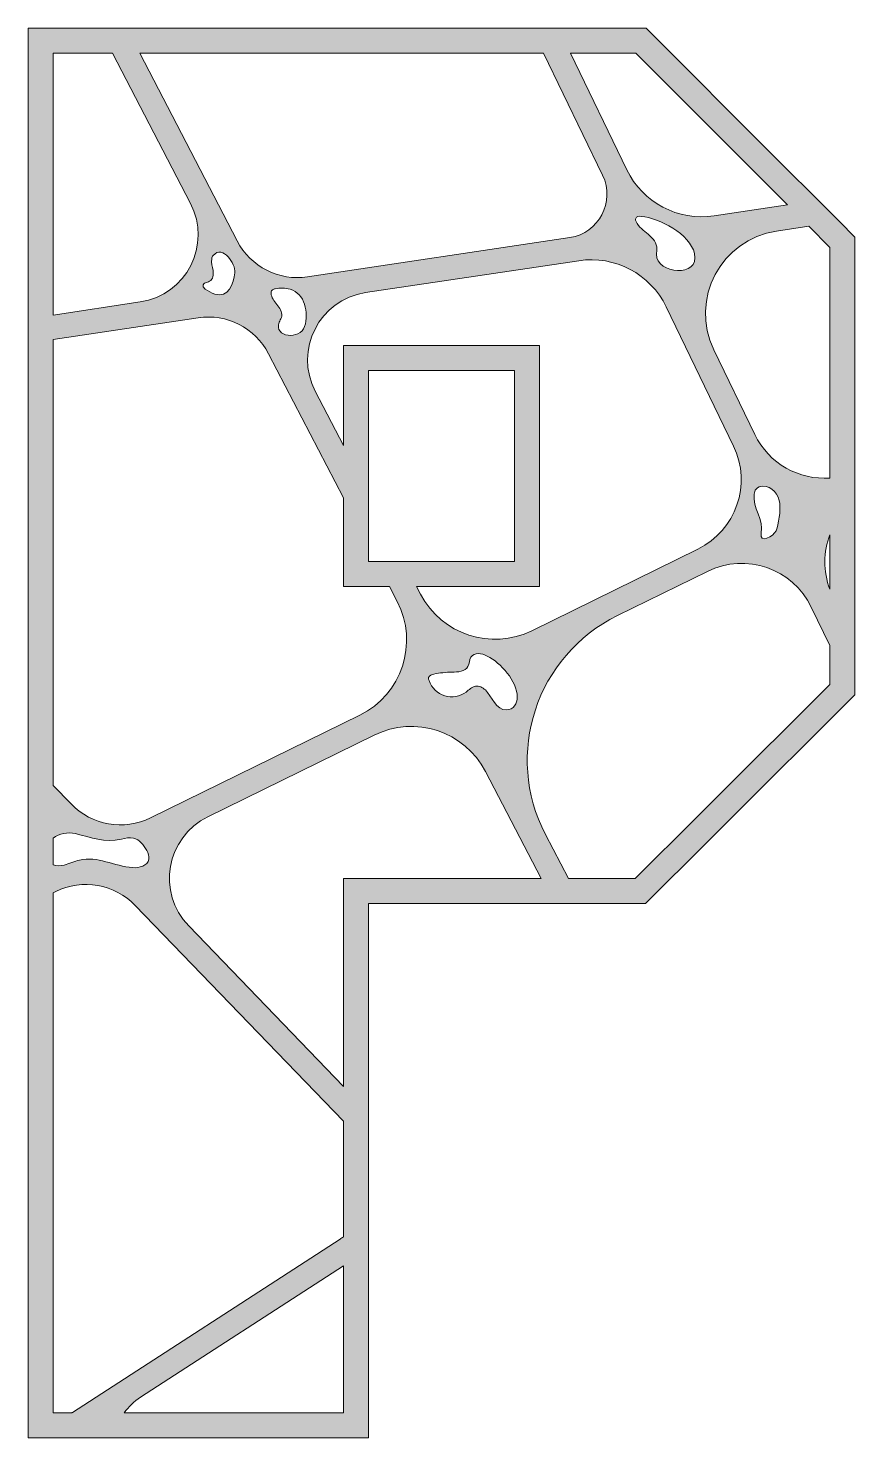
# Model space of a CAD drawing. Extents: x -1650 to 2650, y -4022 to 3022.
# Drawn here: x 1650 to 1910.2, y -721.8 to -278.2 of the extents above; entities that cross this region are included whole.
import ezdxf

# ---------------------------------------------------------------- set-up
doc = ezdxf.new("R2010")
doc.units = 0
doc.header["$MEASUREMENT"] = 0
doc.layers.add('Layer 1', color=7, linetype='Continuous')

msp = doc.modelspace()

# ---------------------------------------------------------------- hatches: boundary and pattern name
at = {"layer": 'Layer 1', "true_color": 0xffffff}
h = msp.add_hatch(color=7, dxfattribs=at)
h.dxf.hatch_style = 2
h.paths.add_polyline_path([(1905.31, -339.11), (1905.31, -339.11), (1900.48, -334.27), (1885.31, -319.1), (1844.45, -278.24), (1816.89, -278.24), (1808.43, -278.24), (1681.03, -278.24), (1672.45, -278.24), (1650, -278.24), (1650, -369.67), (1650, -377.37), (1650, -508.34), (1650, -520.32), (1650, -541.36), (1650, -554.11), (1650, -716.23), (1650, -721.53), (1650, -721.76), (1650.76, -721.76), (1677.23, -721.76), (1757.08, -721.76), (1757.08, -662.53), (1757.08, -647.9), (1757.08, -633.25), (1757.08, -619.36), (1757.08, -553.69), (1815.51, -553.69), (1824.09, -553.69), (1844.32, -553.69), (1863.6, -534.45), (1869.39, -528.68), (1909.92, -488.22), (1910.17, -487.98), (1910.17, -471.24), (1910.17, -426.95), (1910.17, -417.88), (1910.17, -343.96)])
edge = h.paths.add_edge_path()
edge.add_spline(control_points=[(1841.2, -286.1), (1841.2, -286.1), (1873.83, -318.74), (1873.83, -318.74), (1873.83, -318.74), (1881.7, -326.6), (1881.7, -326.6), (1881.7, -326.6), (1888.95, -333.86), (1888.95, -333.86), (1888.95, -333.86), (1865.93, -337.31), (1865.93, -337.31), (1854.56, -339.01), (1843.41, -333.12), (1838.41, -322.78), (1838.41, -322.78), (1820.68, -286.1), (1820.68, -286.1), (1820.68, -286.1), (1841.2, -286.1), (1841.2, -286.1)], knot_values=[0, 0, 0, 0, 1, 1, 1, 2, 2, 2, 3, 3, 3, 4, 4, 4, 5, 5, 5, 6, 6, 6, 7, 7, 7, 7], degree=3, periodic=1)
edge = h.paths.add_edge_path()
edge.add_spline(control_points=[(1773.51, -456.3), (1773.51, -456.3), (1772.24, -453.86), (1772.24, -453.86), (1772.24, -453.86), (1810.94, -453.86), (1810.94, -453.86), (1810.94, -453.86), (1810.94, -378.08), (1810.94, -378.08), (1810.94, -378.08), (1749.22, -378.08), (1749.22, -378.08), (1749.22, -378.08), (1749.22, -409.54), (1749.22, -409.54), (1749.22, -409.54), (1740.36, -392.48), (1740.36, -392.48), (1733.59, -379.45), (1741.66, -363.63), (1756.18, -361.45), (1756.18, -361.45), (1823.3, -351.39), (1823.3, -351.39), (1834.67, -349.69), (1845.81, -355.57), (1850.81, -365.92), (1850.81, -365.92), (1871.98, -409.71), (1871.98, -409.71), (1877.8, -421.77), (1872.8, -436.25), (1860.79, -442.15), (1860.79, -442.15), (1808.51, -467.82), (1808.51, -467.82), (1795.66, -474.13), (1780.11, -469.01), (1773.51, -456.3)], knot_values=[0, 0, 0, 0, 1, 1, 1, 2, 2, 2, 3, 3, 3, 4, 4, 4, 5, 5, 5, 6, 6, 6, 7, 7, 7, 8, 8, 8, 9, 9, 9, 10, 10, 10, 11, 11, 11, 12, 12, 12, 13, 13, 13, 13], degree=3, periodic=1)
edge = h.paths.add_edge_path()
edge.add_spline(control_points=[(1803.93, -488.74), (1803.96, -490.72), (1802.78, -492.72), (1800.53, -492.76), (1797.32, -492.83), (1795.82, -488.39), (1793.88, -486.46), (1793.05, -485.65), (1791.89, -485.06), (1790.75, -485.27), (1789.6, -485.48), (1788.77, -486.42), (1787.83, -487.12), (1785.93, -488.53), (1783.35, -488.97), (1781.09, -488.28), (1778.83, -487.58), (1776.95, -485.76), (1776.16, -483.53), (1776.05, -483.21), (1775.96, -482.87), (1776.04, -482.55), (1776.21, -481.86), (1777.03, -481.59), (1777.72, -481.46), (1779.57, -481.09), (1781.45, -480.89), (1783.33, -480.85), (1785.22, -480.81), (1787.51, -480.73), (1788.41, -479.07), (1788.89, -478.16), (1788.79, -477), (1789.35, -476.14), (1790.38, -474.55), (1792.81, -474.91), (1794.5, -475.78), (1798.75, -477.93), (1803.85, -483.63), (1803.93, -488.74)], knot_values=[0, 0, 0, 0, 1, 1, 1, 2, 2, 2, 3, 3, 3, 4, 4, 4, 5, 5, 5, 6, 6, 6, 7, 7, 7, 8, 8, 8, 9, 9, 9, 10, 10, 10, 11, 11, 11, 12, 12, 12, 13, 13, 13, 13], degree=3, periodic=1)
h.paths.add_polyline_path([(1757.08, -441.17), (1757.08, -424.66), (1757.08, -385.93), (1803.08, -385.93), (1803.08, -446), (1768.16, -446), (1759.58, -446), (1757.08, -446)])
edge = h.paths.add_edge_path()
edge.add_spline(control_points=[(1845.15, -343.1), (1843.73, -341.9), (1842.09, -340.8), (1841.34, -339.1), (1841.2, -338.79), (1841.09, -338.42), (1841.2, -338.1), (1841.42, -337.47), (1842.28, -337.38), (1842.96, -337.44), (1848.64, -337.98), (1858.3, -342.98), (1859.71, -349.17), (1861.47, -356.88), (1847.74, -355.68), (1847.73, -349.34), (1847.73, -348.8), (1847.87, -348.27), (1847.9, -347.73), (1847.96, -345.87), (1846.58, -344.29), (1845.15, -343.1)], knot_values=[0, 0, 0, 0, 1, 1, 1, 2, 2, 2, 3, 3, 3, 4, 4, 4, 5, 5, 5, 6, 6, 6, 7, 7, 7, 7], degree=3, periodic=1)
edge = h.paths.add_edge_path()
edge.add_spline(control_points=[(1812.23, -286.1), (1812.23, -286.1), (1830.79, -324.51), (1830.79, -324.51), (1834.84, -332.87), (1829.61, -342.75), (1820.44, -344.13), (1820.44, -344.13), (1737.96, -356.49), (1737.96, -356.49), (1728.92, -357.84), (1720.01, -353.3), (1715.79, -345.19), (1715.79, -345.19), (1685.1, -286.1), (1685.1, -286.1), (1685.1, -286.1), (1812.23, -286.1), (1812.23, -286.1)], knot_values=[0, 0, 0, 0, 1, 1, 1, 2, 2, 2, 3, 3, 3, 4, 4, 4, 5, 5, 5, 6, 6, 6, 6], degree=3, periodic=1)
edge = h.paths.add_edge_path()
edge.add_spline(control_points=[(1728.59, -365.55), (1727.77, -364.47), (1726.78, -363.42), (1726.5, -362.09), (1726.39, -361.54), (1726.44, -360.88), (1726.88, -360.53), (1727.13, -360.34), (1727.45, -360.27), (1727.76, -360.23), (1729.31, -359.97), (1730.93, -359.94), (1732.45, -360.37), (1737.07, -361.65), (1738.39, -367.85), (1737.01, -372.05), (1735.59, -376.4), (1727.16, -375.62), (1729.01, -370.75), (1729.19, -370.26), (1729.52, -369.83), (1729.68, -369.32), (1730.1, -368.03), (1729.41, -366.64), (1728.59, -365.55)], knot_values=[0, 0, 0, 0, 1, 1, 1, 2, 2, 2, 3, 3, 3, 4, 4, 4, 5, 5, 5, 6, 6, 6, 7, 7, 7, 8, 8, 8, 8], degree=3, periodic=1)
edge = h.paths.add_edge_path()
edge.add_spline(control_points=[(1708.2, -354.52), (1708, -353.27), (1707.53, -352.02), (1707.76, -350.78), (1707.83, -350.39), (1707.97, -350), (1708.24, -349.71), (1711.28, -346.37), (1715.33, -352.36), (1715.07, -355.17), (1714.74, -358.67), (1712.91, -363.21), (1708.75, -361.9), (1707.67, -361.55), (1706.64, -361.02), (1705.73, -360.34), (1705.38, -360.07), (1705.03, -359.72), (1705.03, -359.29), (1705.03, -358.85), (1705.43, -358.5), (1705.83, -358.33), (1706.23, -358.16), (1706.68, -358.09), (1707.06, -357.88), (1708.17, -357.28), (1708.4, -355.77), (1708.2, -354.52)], knot_values=[0, 0, 0, 0, 1, 1, 1, 2, 2, 2, 3, 3, 3, 4, 4, 4, 5, 5, 5, 6, 6, 6, 7, 7, 7, 8, 8, 8, 9, 9, 9, 9], degree=3, periodic=1)
edge = h.paths.add_edge_path()
edge.add_spline(control_points=[(1657.86, -286.1), (1657.86, -286.1), (1676.53, -286.1), (1676.53, -286.1), (1676.53, -286.1), (1701.07, -333.36), (1701.07, -333.36), (1707.84, -346.38), (1699.77, -362.21), (1685.25, -364.39), (1685.25, -364.39), (1657.86, -368.5), (1657.86, -368.5), (1657.86, -368.5), (1657.86, -286.1), (1657.86, -286.1)], knot_values=[0, 0, 0, 0, 1, 1, 1, 2, 2, 2, 3, 3, 3, 4, 4, 4, 5, 5, 5, 5], degree=3, periodic=1)
edge = h.paths.add_edge_path()
edge.add_spline(control_points=[(1657.86, -376.19), (1657.86, -376.19), (1703.47, -369.35), (1703.47, -369.35), (1712.51, -368), (1721.42, -372.54), (1725.64, -380.65), (1725.64, -380.65), (1749.22, -426.05), (1749.22, -426.05), (1749.22, -426.05), (1749.22, -453.86), (1749.22, -453.86), (1749.22, -453.86), (1763.67, -453.86), (1763.67, -453.86), (1763.67, -453.86), (1766.13, -458.6), (1766.13, -458.6), (1772.94, -471.72), (1767.63, -487.89), (1754.35, -494.41), (1754.35, -494.41), (1688.54, -526.71), (1688.54, -526.71), (1680.12, -530.84), (1669.99, -529.07), (1663.48, -522.31), (1663.48, -522.31), (1657.86, -516.48), (1657.86, -516.48), (1657.86, -516.48), (1657.86, -376.19), (1657.86, -376.19)], knot_values=[0, 0, 0, 0, 1, 1, 1, 2, 2, 2, 3, 3, 3, 4, 4, 4, 5, 5, 5, 6, 6, 6, 7, 7, 7, 8, 8, 8, 9, 9, 9, 10, 10, 10, 11, 11, 11, 11], degree=3, periodic=1)
edge = h.paths.add_edge_path()
edge.add_spline(control_points=[(1657.86, -533.09), (1659.77, -531.58), (1662.46, -531.12), (1664.83, -531.67), (1669.96, -532.86), (1673.88, -534.54), (1679.34, -533.41), (1680.59, -533.15), (1681.87, -532.79), (1683.12, -533.04), (1685.07, -533.45), (1686.41, -535.23), (1687.3, -537), (1687.73, -537.84), (1688.11, -538.78), (1687.95, -539.71), (1687.59, -541.79), (1684.95, -542.51), (1682.85, -542.36), (1677.2, -541.98), (1671.68, -538.62), (1666.18, -539.96), (1664.51, -540.37), (1662.96, -541.18), (1661.29, -541.58), (1660.17, -541.84), (1658.92, -541.87), (1657.86, -541.48), (1657.86, -541.48), (1657.86, -533.09), (1657.86, -533.09)], knot_values=[0, 0, 0, 0, 1, 1, 1, 2, 2, 2, 3, 3, 3, 4, 4, 4, 5, 5, 5, 6, 6, 6, 7, 7, 7, 8, 8, 8, 9, 9, 9, 10, 10, 10, 10], degree=3, periodic=1)
edge = h.paths.add_edge_path()
edge.add_spline(control_points=[(1657.86, -713.9), (1657.86, -713.9), (1657.86, -550.26), (1657.86, -550.26), (1657.86, -550.26), (1658.65, -549.87), (1658.65, -549.87), (1667.07, -545.73), (1677.2, -547.51), (1683.71, -554.26), (1683.71, -554.26), (1749.22, -622.18), (1749.22, -622.18), (1749.22, -622.18), (1749.22, -658.5), (1749.22, -658.5), (1748.88, -658.75), (1748.54, -658.99), (1748.18, -659.22), (1748.18, -659.22), (1663.96, -713.76), (1663.96, -713.76), (1663.88, -713.81), (1663.81, -713.85), (1663.73, -713.9), (1663.73, -713.9), (1657.86, -713.9), (1657.86, -713.9)], knot_values=[0, 0, 0, 0, 1, 1, 1, 2, 2, 2, 3, 3, 3, 4, 4, 4, 5, 5, 5, 6, 6, 6, 7, 7, 7, 8, 8, 8, 9, 9, 9, 9], degree=3, periodic=1)
edge = h.paths.add_edge_path()
edge.add_spline(control_points=[(1749.22, -713.9), (1749.22, -713.9), (1680.26, -713.9), (1680.26, -713.9), (1681.56, -712.01), (1683.27, -710.32), (1685.38, -708.95), (1685.38, -708.95), (1749.22, -667.61), (1749.22, -667.61), (1749.22, -667.61), (1749.22, -713.9), (1749.22, -713.9)], knot_values=[0, 0, 0, 0, 1, 1, 1, 2, 2, 2, 3, 3, 3, 4, 4, 4, 4], degree=3, periodic=1)
edge = h.paths.add_edge_path()
edge.add_spline(control_points=[(1749.22, -545.83), (1749.22, -545.83), (1749.22, -611.22), (1749.22, -611.22), (1749.22, -611.22), (1700.53, -560.72), (1700.53, -560.72), (1690.36, -550.19), (1693.41, -532.8), (1706.55, -526.35), (1706.55, -526.35), (1758.93, -500.64), (1758.93, -500.64), (1771.79, -494.32), (1787.33, -499.43), (1793.94, -512.15), (1793.94, -512.15), (1811.43, -545.83), (1811.43, -545.83), (1811.43, -545.83), (1749.22, -545.83), (1749.22, -545.83)], knot_values=[0, 0, 0, 0, 1, 1, 1, 2, 2, 2, 3, 3, 3, 4, 4, 4, 5, 5, 5, 6, 6, 6, 7, 7, 7, 7], degree=3, periodic=1)
edge = h.paths.add_edge_path()
edge.add_spline(control_points=[(1902.31, -484.72), (1902.31, -484.72), (1866.03, -520.93), (1866.03, -520.93), (1866.03, -520.93), (1860.24, -526.7), (1860.24, -526.7), (1860.24, -526.7), (1841.07, -545.83), (1841.07, -545.83), (1841.07, -545.83), (1820.01, -545.83), (1820.01, -545.83), (1820.01, -545.83), (1812.8, -531.95), (1812.8, -531.95), (1799.68, -506.7), (1809.91, -475.61), (1835.45, -463.07), (1835.45, -463.07), (1863.83, -449.14), (1863.83, -449.14), (1875.95, -443.19), (1890.6, -448.24), (1896.47, -460.4), (1896.47, -460.4), (1902.31, -472.47), (1902.31, -472.47), (1902.31, -472.47), (1902.31, -484.72), (1902.31, -484.72)], knot_values=[0, 0, 0, 0, 1, 1, 1, 2, 2, 2, 3, 3, 3, 4, 4, 4, 5, 5, 5, 6, 6, 6, 7, 7, 7, 8, 8, 8, 9, 9, 9, 10, 10, 10, 10], degree=3, periodic=1)
edge = h.paths.add_edge_path()
edge.add_spline(control_points=[(1878.47, -424.88), (1878.54, -424.31), (1878.71, -423.73), (1879.07, -423.28), (1879.58, -422.65), (1880.42, -422.36), (1881.24, -422.35), (1884.04, -422.27), (1886.28, -425.05), (1886.57, -427.84), (1886.79, -429.98), (1886.24, -434.29), (1885.39, -436.36), (1884.62, -438.23), (1880.03, -440.53), (1880.72, -437.09), (1881.54, -432.98), (1877.95, -429.04), (1878.47, -424.88)], knot_values=[0, 0, 0, 0, 1, 1, 1, 2, 2, 2, 3, 3, 3, 4, 4, 4, 5, 5, 5, 6, 6, 6, 6], degree=3, periodic=1)
edge = h.paths.add_edge_path()
edge.add_spline(control_points=[(1902.31, -454.75), (1900.17, -449.07), (1900.29, -442.99), (1902.31, -437.62), (1902.31, -437.62), (1902.31, -454.75), (1902.31, -454.75)], knot_values=[0, 0, 0, 0, 1, 1, 1, 2, 2, 2, 2], degree=3, periodic=1)
edge = h.paths.add_edge_path()
edge.add_spline(control_points=[(1878.68, -406.08), (1878.68, -406.08), (1865.79, -379.43), (1865.79, -379.43), (1858.1, -363.51), (1868.04, -344.69), (1885.53, -342.07), (1885.53, -342.07), (1895.65, -340.55), (1895.65, -340.55), (1895.65, -340.55), (1902.31, -347.22), (1902.31, -347.22), (1902.31, -347.22), (1902.31, -419.78), (1902.31, -419.78), (1892.67, -420.46), (1883.14, -415.32), (1878.68, -406.08)], knot_values=[0, 0, 0, 0, 1, 1, 1, 2, 2, 2, 3, 3, 3, 4, 4, 4, 5, 5, 5, 6, 6, 6, 6], degree=3, periodic=1)

# ---------------------------------------------------------------- linework, layer by layer
at = {"layer": 'Layer 1', "lineweight": 0}
for points in [[(1905.31, -339.11), (1905.31, -339.11), (1900.48, -334.27), (1885.31, -319.1), (1844.45, -278.24), (1816.89, -278.24), (1808.43, -278.24), (1681.03, -278.24), (1672.45, -278.24), (1650, -278.24), (1650, -369.67), (1650, -377.37), (1650, -508.34), (1650, -520.32), (1650, -541.36), (1650, -554.11), (1650, -716.23), (1650, -721.53), (1650, -721.76), (1650.76, -721.76), (1677.23, -721.76), (1757.08, -721.76), (1757.08, -662.53), (1757.08, -647.9), (1757.08, -633.25), (1757.08, -619.36), (1757.08, -553.69), (1815.51, -553.69), (1824.09, -553.69), (1844.32, -553.69), (1863.6, -534.45), (1869.39, -528.68), (1909.92, -488.22), (1910.17, -487.98), (1910.17, -471.24), (1910.17, -426.95), (1910.17, -417.88), (1910.17, -343.96), (1905.31, -339.11)], [(1757.08, -441.17), (1757.08, -424.66), (1757.08, -385.93), (1803.08, -385.93), (1803.08, -446), (1768.16, -446), (1759.58, -446), (1757.08, -446), (1757.08, -441.17)]]:
    msp.add_lwpolyline(points, dxfattribs=at)
for points, knots in [([(1657.86, -286.1), (1657.86, -286.1), (1676.53, -286.1), (1676.53, -286.1), (1676.53, -286.1), (1701.07, -333.36), (1701.07, -333.36), (1707.84, -346.38), (1699.77, -362.21), (1685.25, -364.39), (1685.25, -364.39), (1657.86, -368.5), (1657.86, -368.5), (1657.86, -368.5), (1657.86, -286.1), (1657.86, -286.1)], [0, 0, 0, 0, 1, 1, 1, 2, 2, 2, 3, 3, 3, 4, 4, 4, 5, 5, 5, 5]), ([(1812.23, -286.1), (1812.23, -286.1), (1830.79, -324.51), (1830.79, -324.51), (1834.84, -332.87), (1829.61, -342.75), (1820.44, -344.13), (1820.44, -344.13), (1737.96, -356.49), (1737.96, -356.49), (1728.92, -357.84), (1720.01, -353.3), (1715.79, -345.19), (1715.79, -345.19), (1685.1, -286.1), (1685.1, -286.1), (1685.1, -286.1), (1812.23, -286.1), (1812.23, -286.1)], [0, 0, 0, 0, 1, 1, 1, 2, 2, 2, 3, 3, 3, 4, 4, 4, 5, 5, 5, 6, 6, 6, 6]), ([(1841.2, -286.1), (1841.2, -286.1), (1873.83, -318.74), (1873.83, -318.74), (1873.83, -318.74), (1881.7, -326.6), (1881.7, -326.6), (1881.7, -326.6), (1888.95, -333.86), (1888.95, -333.86), (1888.95, -333.86), (1865.93, -337.31), (1865.93, -337.31), (1854.56, -339.01), (1843.41, -333.12), (1838.41, -322.78), (1838.41, -322.78), (1820.68, -286.1), (1820.68, -286.1), (1820.68, -286.1), (1841.2, -286.1), (1841.2, -286.1)], [0, 0, 0, 0, 1, 1, 1, 2, 2, 2, 3, 3, 3, 4, 4, 4, 5, 5, 5, 6, 6, 6, 7, 7, 7, 7]), ([(1845.15, -343.1), (1843.73, -341.9), (1842.09, -340.8), (1841.34, -339.1), (1841.2, -338.79), (1841.09, -338.42), (1841.2, -338.1), (1841.42, -337.47), (1842.28, -337.38), (1842.96, -337.44), (1848.64, -337.98), (1858.3, -342.98), (1859.71, -349.17), (1861.47, -356.88), (1847.74, -355.68), (1847.73, -349.34), (1847.73, -348.8), (1847.87, -348.27), (1847.9, -347.73), (1847.96, -345.87), (1846.58, -344.29), (1845.15, -343.1)], [0, 0, 0, 0, 1, 1, 1, 2, 2, 2, 3, 3, 3, 4, 4, 4, 5, 5, 5, 6, 6, 6, 7, 7, 7, 7]), ([(1878.68, -406.08), (1878.68, -406.08), (1865.79, -379.43), (1865.79, -379.43), (1858.1, -363.51), (1868.04, -344.69), (1885.53, -342.07), (1885.53, -342.07), (1895.65, -340.55), (1895.65, -340.55), (1895.65, -340.55), (1902.31, -347.22), (1902.31, -347.22), (1902.31, -347.22), (1902.31, -419.78), (1902.31, -419.78), (1892.67, -420.46), (1883.14, -415.32), (1878.68, -406.08)], [0, 0, 0, 0, 1, 1, 1, 2, 2, 2, 3, 3, 3, 4, 4, 4, 5, 5, 5, 6, 6, 6, 6]), ([(1708.2, -354.52), (1708, -353.27), (1707.53, -352.02), (1707.76, -350.78), (1707.83, -350.39), (1707.97, -350), (1708.24, -349.71), (1711.28, -346.37), (1715.33, -352.36), (1715.07, -355.17), (1714.74, -358.67), (1712.91, -363.21), (1708.75, -361.9), (1707.67, -361.55), (1706.64, -361.02), (1705.73, -360.34), (1705.38, -360.07), (1705.03, -359.72), (1705.03, -359.29), (1705.03, -358.85), (1705.43, -358.5), (1705.83, -358.33), (1706.23, -358.16), (1706.68, -358.09), (1707.06, -357.88), (1708.17, -357.28), (1708.4, -355.77), (1708.2, -354.52)], [0, 0, 0, 0, 1, 1, 1, 2, 2, 2, 3, 3, 3, 4, 4, 4, 5, 5, 5, 6, 6, 6, 7, 7, 7, 8, 8, 8, 9, 9, 9, 9]), ([(1773.51, -456.3), (1773.51, -456.3), (1772.24, -453.86), (1772.24, -453.86), (1772.24, -453.86), (1810.94, -453.86), (1810.94, -453.86), (1810.94, -453.86), (1810.94, -378.08), (1810.94, -378.08), (1810.94, -378.08), (1749.22, -378.08), (1749.22, -378.08), (1749.22, -378.08), (1749.22, -409.54), (1749.22, -409.54), (1749.22, -409.54), (1740.36, -392.48), (1740.36, -392.48), (1733.59, -379.45), (1741.66, -363.63), (1756.18, -361.45), (1756.18, -361.45), (1823.3, -351.39), (1823.3, -351.39), (1834.67, -349.69), (1845.81, -355.57), (1850.81, -365.92), (1850.81, -365.92), (1871.98, -409.71), (1871.98, -409.71), (1877.8, -421.77), (1872.8, -436.25), (1860.79, -442.15), (1860.79, -442.15), (1808.51, -467.82), (1808.51, -467.82), (1795.66, -474.13), (1780.11, -469.01), (1773.51, -456.3)], [0, 0, 0, 0, 1, 1, 1, 2, 2, 2, 3, 3, 3, 4, 4, 4, 5, 5, 5, 6, 6, 6, 7, 7, 7, 8, 8, 8, 9, 9, 9, 10, 10, 10, 11, 11, 11, 12, 12, 12, 13, 13, 13, 13]), ([(1728.59, -365.55), (1727.77, -364.47), (1726.78, -363.42), (1726.5, -362.09), (1726.39, -361.54), (1726.44, -360.88), (1726.88, -360.53), (1727.13, -360.34), (1727.45, -360.27), (1727.76, -360.23), (1729.31, -359.97), (1730.93, -359.94), (1732.45, -360.37), (1737.07, -361.65), (1738.39, -367.85), (1737.01, -372.05), (1735.59, -376.4), (1727.16, -375.62), (1729.01, -370.75), (1729.19, -370.26), (1729.52, -369.83), (1729.68, -369.32), (1730.1, -368.03), (1729.41, -366.64), (1728.59, -365.55)], [0, 0, 0, 0, 1, 1, 1, 2, 2, 2, 3, 3, 3, 4, 4, 4, 5, 5, 5, 6, 6, 6, 7, 7, 7, 8, 8, 8, 8]), ([(1657.86, -376.19), (1657.86, -376.19), (1703.47, -369.35), (1703.47, -369.35), (1712.51, -368), (1721.42, -372.54), (1725.64, -380.65), (1725.64, -380.65), (1749.22, -426.05), (1749.22, -426.05), (1749.22, -426.05), (1749.22, -453.86), (1749.22, -453.86), (1749.22, -453.86), (1763.67, -453.86), (1763.67, -453.86), (1763.67, -453.86), (1766.13, -458.6), (1766.13, -458.6), (1772.94, -471.72), (1767.63, -487.89), (1754.35, -494.41), (1754.35, -494.41), (1688.54, -526.71), (1688.54, -526.71), (1680.12, -530.84), (1669.99, -529.07), (1663.48, -522.31), (1663.48, -522.31), (1657.86, -516.48), (1657.86, -516.48), (1657.86, -516.48), (1657.86, -376.19), (1657.86, -376.19)], [0, 0, 0, 0, 1, 1, 1, 2, 2, 2, 3, 3, 3, 4, 4, 4, 5, 5, 5, 6, 6, 6, 7, 7, 7, 8, 8, 8, 9, 9, 9, 10, 10, 10, 11, 11, 11, 11]), ([(1878.47, -424.88), (1878.54, -424.31), (1878.71, -423.73), (1879.07, -423.28), (1879.58, -422.65), (1880.42, -422.36), (1881.24, -422.35), (1884.04, -422.27), (1886.28, -425.05), (1886.57, -427.84), (1886.79, -429.98), (1886.24, -434.29), (1885.39, -436.36), (1884.62, -438.23), (1880.03, -440.53), (1880.72, -437.09), (1881.54, -432.98), (1877.95, -429.04), (1878.47, -424.88)], [0, 0, 0, 0, 1, 1, 1, 2, 2, 2, 3, 3, 3, 4, 4, 4, 5, 5, 5, 6, 6, 6, 6]), ([(1902.31, -454.75), (1900.17, -449.07), (1900.29, -442.99), (1902.31, -437.62), (1902.31, -437.62), (1902.31, -454.75), (1902.31, -454.75)], [0, 0, 0, 0, 1, 1, 1, 2, 2, 2, 2]), ([(1902.31, -484.72), (1902.31, -484.72), (1866.03, -520.93), (1866.03, -520.93), (1866.03, -520.93), (1860.24, -526.7), (1860.24, -526.7), (1860.24, -526.7), (1841.07, -545.83), (1841.07, -545.83), (1841.07, -545.83), (1820.01, -545.83), (1820.01, -545.83), (1820.01, -545.83), (1812.8, -531.95), (1812.8, -531.95), (1799.68, -506.7), (1809.91, -475.61), (1835.45, -463.07), (1835.45, -463.07), (1863.83, -449.14), (1863.83, -449.14), (1875.95, -443.19), (1890.6, -448.24), (1896.47, -460.4), (1896.47, -460.4), (1902.31, -472.47), (1902.31, -472.47), (1902.31, -472.47), (1902.31, -484.72), (1902.31, -484.72)], [0, 0, 0, 0, 1, 1, 1, 2, 2, 2, 3, 3, 3, 4, 4, 4, 5, 5, 5, 6, 6, 6, 7, 7, 7, 8, 8, 8, 9, 9, 9, 10, 10, 10, 10]), ([(1803.93, -488.74), (1803.96, -490.72), (1802.78, -492.72), (1800.53, -492.76), (1797.32, -492.83), (1795.82, -488.39), (1793.88, -486.46), (1793.05, -485.65), (1791.89, -485.06), (1790.75, -485.27), (1789.6, -485.48), (1788.77, -486.42), (1787.83, -487.12), (1785.93, -488.53), (1783.35, -488.97), (1781.09, -488.28), (1778.83, -487.58), (1776.95, -485.76), (1776.16, -483.53), (1776.05, -483.21), (1775.96, -482.87), (1776.04, -482.55), (1776.21, -481.86), (1777.03, -481.59), (1777.72, -481.46), (1779.57, -481.09), (1781.45, -480.89), (1783.33, -480.85), (1785.22, -480.81), (1787.51, -480.73), (1788.41, -479.07), (1788.89, -478.16), (1788.79, -477), (1789.35, -476.14), (1790.38, -474.55), (1792.81, -474.91), (1794.5, -475.78), (1798.75, -477.93), (1803.85, -483.63), (1803.93, -488.74)], [0, 0, 0, 0, 1, 1, 1, 2, 2, 2, 3, 3, 3, 4, 4, 4, 5, 5, 5, 6, 6, 6, 7, 7, 7, 8, 8, 8, 9, 9, 9, 10, 10, 10, 11, 11, 11, 12, 12, 12, 13, 13, 13, 13]), ([(1749.22, -545.83), (1749.22, -545.83), (1749.22, -611.22), (1749.22, -611.22), (1749.22, -611.22), (1700.53, -560.72), (1700.53, -560.72), (1690.36, -550.19), (1693.41, -532.8), (1706.55, -526.35), (1706.55, -526.35), (1758.93, -500.64), (1758.93, -500.64), (1771.79, -494.32), (1787.33, -499.43), (1793.94, -512.15), (1793.94, -512.15), (1811.43, -545.83), (1811.43, -545.83), (1811.43, -545.83), (1749.22, -545.83), (1749.22, -545.83)], [0, 0, 0, 0, 1, 1, 1, 2, 2, 2, 3, 3, 3, 4, 4, 4, 5, 5, 5, 6, 6, 6, 7, 7, 7, 7]), ([(1657.86, -533.09), (1659.77, -531.58), (1662.46, -531.12), (1664.83, -531.67), (1669.96, -532.86), (1673.88, -534.54), (1679.34, -533.41), (1680.59, -533.15), (1681.87, -532.79), (1683.12, -533.04), (1685.07, -533.45), (1686.41, -535.23), (1687.3, -537), (1687.73, -537.84), (1688.11, -538.78), (1687.95, -539.71), (1687.59, -541.79), (1684.95, -542.51), (1682.85, -542.36), (1677.2, -541.98), (1671.68, -538.62), (1666.18, -539.96), (1664.51, -540.37), (1662.96, -541.18), (1661.29, -541.58), (1660.17, -541.84), (1658.92, -541.87), (1657.86, -541.48), (1657.86, -541.48), (1657.86, -533.09), (1657.86, -533.09)], [0, 0, 0, 0, 1, 1, 1, 2, 2, 2, 3, 3, 3, 4, 4, 4, 5, 5, 5, 6, 6, 6, 7, 7, 7, 8, 8, 8, 9, 9, 9, 10, 10, 10, 10]), ([(1657.86, -713.9), (1657.86, -713.9), (1657.86, -550.26), (1657.86, -550.26), (1657.86, -550.26), (1658.65, -549.87), (1658.65, -549.87), (1667.07, -545.73), (1677.2, -547.51), (1683.71, -554.26), (1683.71, -554.26), (1749.22, -622.18), (1749.22, -622.18), (1749.22, -622.18), (1749.22, -658.5), (1749.22, -658.5), (1748.88, -658.75), (1748.54, -658.99), (1748.18, -659.22), (1748.18, -659.22), (1663.96, -713.76), (1663.96, -713.76), (1663.88, -713.81), (1663.81, -713.85), (1663.73, -713.9), (1663.73, -713.9), (1657.86, -713.9), (1657.86, -713.9)], [0, 0, 0, 0, 1, 1, 1, 2, 2, 2, 3, 3, 3, 4, 4, 4, 5, 5, 5, 6, 6, 6, 7, 7, 7, 8, 8, 8, 9, 9, 9, 9]), ([(1749.22, -713.9), (1749.22, -713.9), (1680.26, -713.9), (1680.26, -713.9), (1681.56, -712.01), (1683.27, -710.32), (1685.38, -708.95), (1685.38, -708.95), (1749.22, -667.61), (1749.22, -667.61), (1749.22, -667.61), (1749.22, -713.9), (1749.22, -713.9)], [0, 0, 0, 0, 1, 1, 1, 2, 2, 2, 3, 3, 3, 4, 4, 4, 4])]:
    msp.add_open_spline(points, degree=3, knots=knots, dxfattribs=at)

doc.saveas('drawing.dxf')
